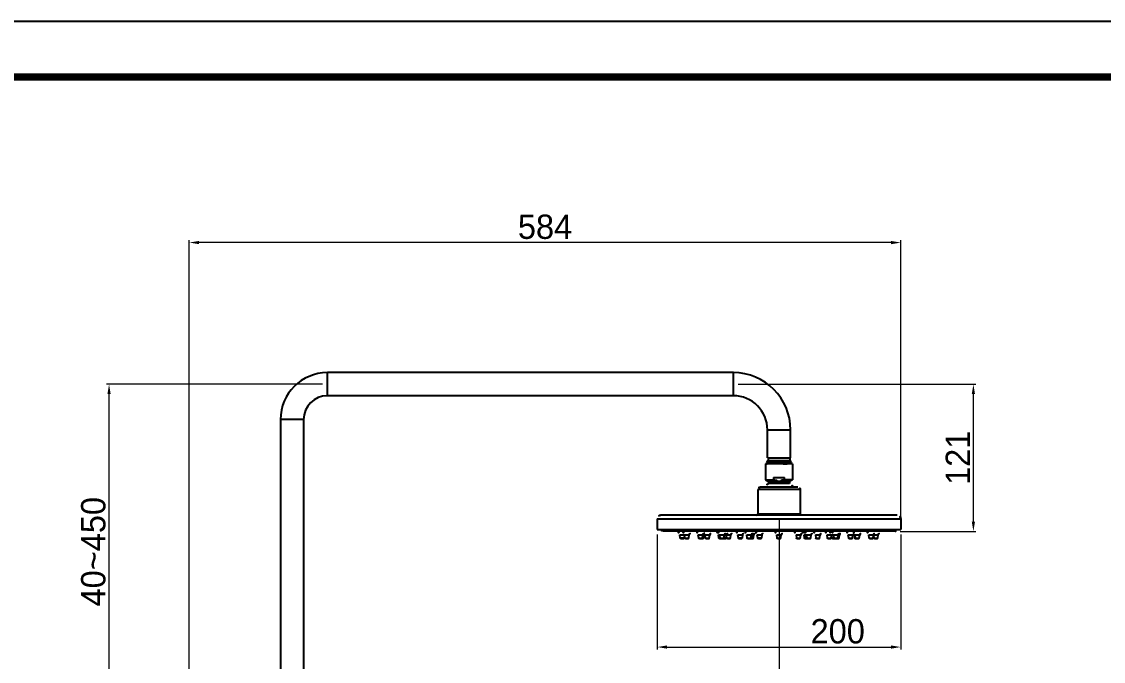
# Model space of a CAD drawing. Extents: x 16296660632 to 16296678915, y -37409619871 to -37409615350.
# Drawn here: x 16296676695 to 16296677584, y -37409617116 to -37409616590 of the extents above; entities that cross this region are included whole.
import ezdxf

# ---------------------------------------------------------------- set-up
doc = ezdxf.new("R2010")
doc.units = 0
doc.header["$LTSCALE"] = 10
doc.header["$MEASUREMENT"] = 0
doc.header["$PDMODE"] = 3
doc.header["$PDSIZE"] = -10
doc.layers.get('0').update_dxf_attribs({"linetype": 'CONTINUOUS'})
doc.layers.get('DEFPOINTS').update_dxf_attribs({"linetype": 'CONTINUOUS'})
doc.styles.add('Daelim Dimension', font='')
doc.styles.get('Daelim Dimension').set_extended_font_data('나눔고딕')
doc.dimstyles.new('DEFAULT', dxfattribs={"dimscale": 2, "dimtxt": 2, "dimasz": 2, "dimexe": 0, "dimexo": 2, "dimgap": 1, "dimtad": 1, "dimdec": 1, "dimzin": 9, "dimdsep": 46, "dimtxsty": 'Daelim Dimension', "dimcen": 0.5, "dimclrd": 252, "dimclre": 252, "dimclrt": 3, "dimadec": 1, "dimazin": 0, "dimtfac": 1, "dimtdec": 1, "dimtix": 1, "dimtmove": 0, "dimatfit": 3, "dimfxl": 1, "dimtolj": 1, "dimtzin": 1, "dimlwd": 9, "dimlwe": 9, "dimarcsym": 0})

# ---------------------------------------------------------------- blocks, each defined once
blk = doc.blocks.new('*D0')
at = {"color": 5, "lineweight": 9, "ltscale": 0.5, "transparency": 16777216}
for p, q in [((16296677283.7698, -37409616887.950821), (16296677478.952591, -37409616887.950821)), ((16296677476.952591, -37409617000.900833), (16296677476.952591, -37409616895.950821)), ((16296677416.7698, -37409617008.900833), (16296677478.952591, -37409617008.900833))]:
    blk.add_line(p, q, dxfattribs=at)
at = {"color": 5, "ltscale": 0.5, "transparency": 16777216}
for points in [[(16296677475.619261, -37409616895.950821), (16296677478.285931, -37409616895.950821), (16296677476.952591, -37409616887.950821)], [(16296677475.619261, -37409617000.900833), (16296677478.285931, -37409617000.900833), (16296677476.952591, -37409617008.900833)]]:
    blk.add_solid(points, dxfattribs=at)
at = {"layer": 'DEFPOINTS', "color": 0, "ltscale": 0.5, "transparency": 16777216}
for p in [(16296677279.7698, -37409616887.950821), (16296677476.952591, -37409616887.950821), (16296677412.7698, -37409617008.900833)]:
    blk.add_point(p, dxfattribs=at)
at = {"color": 7, "ltscale": 0.5, "transparency": 16777216, "insert": (16296677464.16576, -37409616948.425827), "char_height": 20, "attachment_point": 5, "rotation": 90, "style": 'Daelim Dimension'}
blk.add_mtext('\\A1;121', dxfattribs=at)
blk = doc.blocks.new('*D1')
at = {"color": 5, "lineweight": 9, "ltscale": 0.5, "transparency": 16777216}
for p, q in [((16296677317.2698, -37409616999.500816), (16296677317.2698, -37409617200.901451)), ((16296676917.2698, -37409617179.750816), (16296676917.2698, -37409617200.901451)), ((16296676925.2698, -37409617198.901451), (16296677309.2698, -37409617198.901451))]:
    blk.add_line(p, q, dxfattribs=at)
at = {"color": 5, "ltscale": 0.5, "transparency": 16777216}
for points in [[(16296676925.2698, -37409617197.568123), (16296676925.2698, -37409617200.234787), (16296676917.2698, -37409617198.901451)], [(16296677309.2698, -37409617197.568123), (16296677309.2698, -37409617200.234787), (16296677317.2698, -37409617198.901451)]]:
    blk.add_solid(points, dxfattribs=at)
at = {"layer": 'DEFPOINTS', "color": 0, "ltscale": 0.5, "transparency": 16777216}
for p in [(16296677317.2698, -37409616995.500816), (16296676917.2698, -37409617175.750816), (16296677317.2698, -37409617198.901451)]:
    blk.add_point(p, dxfattribs=at)
at = {"color": 7, "ltscale": 0.5, "transparency": 16777216, "insert": (16296677117.2698, -37409617186.085999), "char_height": 20, "attachment_point": 5, "style": 'Daelim Dimension'}
blk.add_mtext('\\A1;400', dxfattribs=at)
blk = doc.blocks.new('*D3')
at = {"color": 5, "lineweight": 9, "ltscale": 0.5, "transparency": 16777216}
for p, q in [((16296677217.270639, -37409617011.400833), (16296677217.270639, -37409617105.95192)), ((16296677417.268961, -37409617011.400833), (16296677417.268961, -37409617105.95192)), ((16296677225.270639, -37409617103.95192), (16296677409.268961, -37409617103.95192))]:
    blk.add_line(p, q, dxfattribs=at)
at = {"color": 5, "ltscale": 0.5, "transparency": 16777216}
for points in [[(16296677225.270639, -37409617102.618584), (16296677225.270639, -37409617105.285263), (16296677217.270639, -37409617103.95192)], [(16296677409.268961, -37409617102.618584), (16296677409.268961, -37409617105.285263), (16296677417.268961, -37409617103.95192)]]:
    blk.add_solid(points, dxfattribs=at)
at = {"layer": 'DEFPOINTS', "color": 0, "ltscale": 0.5, "transparency": 16777216}
for p in [(16296677217.270639, -37409617007.400833), (16296677417.268961, -37409617007.400833), (16296677417.268961, -37409617103.95192)]:
    blk.add_point(p, dxfattribs=at)
at = {"color": 7, "ltscale": 0.5, "transparency": 16777216, "insert": (16296677365.5063, -37409617091.107857), "char_height": 20, "attachment_point": 5, "style": 'Daelim Dimension'}
blk.add_mtext('\\A1;200', dxfattribs=at)
blk = doc.blocks.new('*D4')
at = {"color": 5, "lineweight": 9, "ltscale": 0.5, "transparency": 16777216}
for p, q in [((16296676942.2698, -37409616887.95082), (16296676764.92757, -37409616887.95082)), ((16296676766.92757, -37409617155.25082), (16296676766.92757, -37409616895.95082)), ((16296676812.38121, -37409617163.25082), (16296676764.92757, -37409617163.25082))]:
    blk.add_line(p, q, dxfattribs=at)
at = {"color": 5, "ltscale": 0.5, "transparency": 16777216}
for points in [[(16296676765.59424, -37409616895.95082), (16296676768.26091, -37409616895.95082), (16296676766.92757, -37409616887.95082)], [(16296676765.59424, -37409617155.25082), (16296676768.26091, -37409617155.25082), (16296676766.92757, -37409617163.25082)]]:
    blk.add_solid(points, dxfattribs=at)
at = {"layer": 'DEFPOINTS', "color": 0, "ltscale": 0.5, "transparency": 16777216}
for p in [(16296676766.92757, -37409616887.95082), (16296676946.2698, -37409616887.95082), (16296676816.38121, -37409617163.25082)]:
    blk.add_point(p, dxfattribs=at)
at = {"color": 7, "ltscale": 0.5, "transparency": 16777216, "insert": (16296676754.06921, -37409617025.60082), "char_height": 20, "attachment_point": 5, "rotation": 90, "style": 'Daelim Dimension'}
blk.add_mtext('\\A1;40~450', dxfattribs=at)
blk = doc.blocks.new('*D9')
at = {"color": 5, "lineweight": 9, "ltscale": 0.5, "transparency": 16777216}
for p, q in [((16296676832.869801, -37409618034.745796), (16296676832.869801, -37409616769.545937)), ((16296677409.2698, -37409616771.545937), (16296676840.869801, -37409616771.545937)), ((16296677417.2698, -37409616998.900833), (16296677417.2698, -37409616769.545937))]:
    blk.add_line(p, q, dxfattribs=at)
at = {"color": 5, "ltscale": 0.5, "transparency": 16777216}
for points in [[(16296676840.869801, -37409616770.212608), (16296676840.869801, -37409616772.87928), (16296676832.869801, -37409616771.545937)], [(16296677409.2698, -37409616770.212608), (16296677409.2698, -37409616772.87928), (16296677417.2698, -37409616771.545937)]]:
    blk.add_solid(points, dxfattribs=at)
at = {"layer": 'DEFPOINTS', "color": 0, "ltscale": 0.5, "transparency": 16777216}
for p in [(16296676832.869801, -37409616771.545937), (16296677417.2698, -37409617002.900833), (16296676832.869801, -37409618038.745796)]:
    blk.add_point(p, dxfattribs=at)
at = {"color": 7, "ltscale": 0.5, "transparency": 16777216, "insert": (16296677125.069799, -37409616758.658974), "char_height": 20, "attachment_point": 5, "style": 'Daelim Dimension'}
blk.add_mtext('\\A1;584', dxfattribs=at)

msp = doc.modelspace()

# ---------------------------------------------------------------- linework, layer by layer
at = {"ltscale": 0.5}
for p, q in [((16296676946.2698, -37409616897.450821), (16296676946.2698, -37409616878.450821)), ((16296677279.7698, -37409616878.450821), (16296676946.2698, -37409616878.450821)), ((16296677279.7698, -37409616897.450821), (16296677279.7698, -37409616878.450821)), ((16296677279.7698, -37409616897.450821), (16296676946.2698, -37409616897.450821)), ((16296676907.7698, -37409616916.950821), (16296676907.7698, -37409617135.650833)), ((16296676926.7698, -37409616916.950821), (16296676907.7698, -37409616916.950821)), ((16296676926.7698, -37409616916.950821), (16296676926.7698, -37409617135.650833)), ((16296677307.7698, -37409616948.500816), (16296677307.7698, -37409616925.450821)), ((16296677307.7698, -37409616925.450821), (16296677326.7698, -37409616925.450821)), ((16296677326.7698, -37409616948.500816), (16296677326.7698, -37409616925.450821)), ((16296677307.0198, -37409616953.181992), (16296677307.03179, -37409616953.168137)), ((16296677307.0198, -37409616953.181992), (16296677307.0198, -37409616953.481987)), ((16296677307.0198, -37409616953.181992), (16296677307.0198, -37409616953.481987)), ((16296677308.03212, -37409616952.589844), (16296677307.03179, -37409616953.168137)), ((16296677307.063431, -37409616951.707191), (16296677307.06665, -37409616951.716003)), ((16296677307.89246, -37409616950.878159), (16296677307.06344, -37409616951.707176)), ((16296677307.06665, -37409616951.716003), (16296677308.03212, -37409616952.274139)), ((16296677307.7698, -37409616948.500816), (16296677326.7698, -37409616948.500816)), ((16296677307.892441, -37409616950.878181), (16296677307.941589, -37409616950.842194)), ((16296677308.03212, -37409616950.789848), (16296677307.941589, -37409616950.842194)), ((16296677308.032169, -37409616950.789818), (16296677308.17915, -37409616950.751793)), ((16296677308.11764, -37409616950.652977), (16296677308.117559, -37409616950.653122)), ((16296677308.2698, -37409616950.500816), (16296677308.11764, -37409616950.652977)), ((16296677308.2698, -37409616950.500816), (16296677308.11764, -37409616950.652977)), ((16296677308.2698, -37409616948.500816), (16296677308.2698, -37409616950.500816)), ((16296677308.2698, -37409616950.500816), (16296677326.2698, -37409616950.500816)), ((16296677326.2698, -37409616948.500816), (16296677326.2698, -37409616950.500816)), ((16296677326.2698, -37409616950.500816), (16296677326.905581, -37409616951.136612)), ((16296677326.2698, -37409616950.500816), (16296677326.905581, -37409616951.136612)), ((16296677326.507481, -37409616951.374138), (16296677326.90218, -37409616951.145943)), ((16296677327.507811, -37409616952.268143), (16296677326.507481, -37409616951.689842)), ((16296677326.507481, -37409616953.174141), (16296677327.507811, -37409616952.595848)), ((16296677326.905581, -37409616951.136612), (16296677326.90218, -37409616951.145943)), ((16296677327.5198, -37409616952.28199), (16296677327.507811, -37409616952.268143)), ((16296677327.5198, -37409616952.581993), (16296677327.507811, -37409616952.595848)), ((16296677327.5198, -37409616952.28199), (16296677327.5198, -37409616952.581993)), ((16296677306.2698, -37409616953.500816), (16296677306.2698, -37409616966.500816)), ((16296677328.26977, -37409616953.500816), (16296677306.269831, -37409616953.500816)), ((16296677307.020109, -37409616953.479767), (16296677307.0198, -37409616953.481987)), ((16296677328.2698, -37409616953.500816), (16296677328.2698, -37409616966.500816)), ((16296677306.2698, -37409616966.500816), (16296677312.68722, -37409616966.500816)), ((16296677306.2698, -37409616966.500816), (16296677308.5198, -37409616968.000816)), ((16296677308.5198, -37409616968.000816), (16296677308.5198, -37409616969.500816)), ((16296677326.0198, -37409616968.000816), (16296677308.5198, -37409616968.000816)), ((16296677326.0198, -37409616969.500816), (16296677308.5198, -37409616969.500816)), ((16296677312.68722, -37409616964.700821), (16296677312.68722, -37409616966.500816)), ((16296677312.68722, -37409616964.700821), (16296677321.852381, -37409616964.700821)), ((16296677321.852381, -37409616966.500816), (16296677321.852381, -37409616964.700821)), ((16296677328.2698, -37409616966.500816), (16296677321.852381, -37409616966.500816)), ((16296677328.2698, -37409616966.500816), (16296677326.0198, -37409616968.000816)), ((16296677326.0198, -37409616968.000816), (16296677326.0198, -37409616969.500816)), ((16296677299.7698, -37409616974.500816), (16296677299.7698, -37409616994.500816)), ((16296677334.7698, -37409616974.500816), (16296677299.7698, -37409616974.500816)), ((16296677332.7698, -37409616972.500816), (16296677301.7698, -37409616972.500816)), ((16296677334.7698, -37409616974.500816), (16296677334.7698, -37409616994.500816)), ((16296677414.2698, -37409616995.500816), (16296677220.2698, -37409616995.500816)), ((16296677299.7698, -37409616994.500816), (16296677334.7698, -37409616994.500816)), ((16296677217.2698, -37409616998.500816), (16296677217.2698, -37409617007.300827)), ((16296677217.2698, -37409616998.500816), (16296677417.2698, -37409616998.500816)), ((16296677417.2698, -37409616998.500816), (16296677417.2698, -37409617007.300827)), ((16296677217.270639, -37409617007.300827), (16296677417.268961, -37409617007.300827)), ((16296677220.7698, -37409617007.300827), (16296677220.7698, -37409617007.800827)), ((16296677220.7698, -37409617007.800827), (16296677413.7698, -37409617007.800827)), ((16296677412.7698, -37409617008.800827), (16296677221.7698, -37409617008.800827)), ((16296677236.137581, -37409617014.362839), (16296677235.79233, -37409617011.600822)), ((16296677235.79233, -37409617011.600822), (16296677239.592331, -37409617011.600822)), ((16296677239.24707, -37409617014.362839), (16296677236.137581, -37409617014.362839)), ((16296677236.63372, -37409617014.800827), (16296677238.75094, -37409617014.800827)), ((16296677239.592331, -37409617011.600822), (16296677239.24707, -37409617014.362839)), ((16296677240.032379, -37409617014.362839), (16296677239.68713, -37409617011.600822)), ((16296677239.68713, -37409617011.600822), (16296677243.487129, -37409617011.600822)), ((16296677240.032379, -37409617014.362839), (16296677243.14187, -37409617014.362839)), ((16296677240.528749, -37409617014.800827), (16296677242.6455, -37409617014.800827)), ((16296677243.14187, -37409617014.362839), (16296677243.487129, -37409617011.600822)), ((16296677251.33552, -37409617014.362839), (16296677250.990271, -37409617011.600822)), ((16296677250.990271, -37409617011.600822), (16296677255.50782, -37409617011.600822)), ((16296677251.33552, -37409617014.362839), (16296677255.162571, -37409617014.362839)), ((16296677251.83231, -37409617014.800827), (16296677253.948231, -37409617014.800827)), ((16296677254.00843, -37409617014.800827), (16296677254.66643, -37409617014.800827)), ((16296677254.445021, -37409617014.362839), (16296677254.79027, -37409617011.600822)), ((16296677255.50782, -37409617011.600822), (16296677255.162571, -37409617014.362839)), ((16296677256.89905, -37409617014.362839), (16296677256.553801, -37409617011.600822)), ((16296677256.553801, -37409617011.600822), (16296677260.3538, -37409617011.600822)), ((16296677256.89905, -37409617014.362839), (16296677260.008551, -37409617014.362839)), ((16296677257.395189, -37409617014.800827), (16296677259.512409, -37409617014.800827)), ((16296677260.008551, -37409617014.362839), (16296677260.3538, -37409617011.600822)), ((16296677267.968571, -37409617014.362839), (16296677267.62332, -37409617011.600822)), ((16296677267.62332, -37409617011.600822), (16296677277.820129, -37409617011.600822)), ((16296677267.968571, -37409617014.362839), (16296677273.808729, -37409617014.362839)), ((16296677268.46471, -37409617014.800827), (16296677273.31259, -37409617014.800827)), ((16296677268.94059, -37409617014.362839), (16296677268.595341, -37409617011.600822)), ((16296677272.050079, -37409617014.362839), (16296677272.39533, -37409617011.600822)), ((16296677273.808729, -37409617014.362839), (16296677274.15398, -37409617011.600822)), ((16296677274.365379, -37409617014.362839), (16296677274.087061, -37409617012.13623)), ((16296677274.365379, -37409617014.362839), (16296677277.47488, -37409617014.362839)), ((16296677274.86198, -37409617014.800827), (16296677276.978279, -37409617014.800827)), ((16296677277.47488, -37409617014.362839), (16296677277.820129, -37409617011.600822)), ((16296677283.88406, -37409617014.362839), (16296677283.538811, -37409617011.600822)), ((16296677283.538811, -37409617011.600822), (16296677287.33881, -37409617011.600822)), ((16296677286.993561, -37409617014.362839), (16296677283.88406, -37409617014.362839)), ((16296677284.380199, -37409617014.800827), (16296677286.497419, -37409617014.800827)), ((16296677287.33881, -37409617011.600822), (16296677286.993561, -37409617014.362839)), ((16296677291.12426, -37409617014.362839), (16296677290.779011, -37409617011.600822)), ((16296677290.779011, -37409617011.600822), (16296677296.66189, -37409617011.600822)), ((16296677291.12426, -37409617014.362839), (16296677296.316641, -37409617014.362839)), ((16296677291.62067, -37409617014.800827), (16296677295.820499, -37409617014.800827)), ((16296677294.233761, -37409617014.362839), (16296677294.57901, -37409617011.600822)), ((16296677294.46216, -37409617014.362839), (16296677294.807421, -37409617011.600822)), ((16296677294.951309, -37409617014.362839), (16296677295.29656, -37409617011.600822)), ((16296677296.316641, -37409617014.362839), (16296677296.66189, -37409617011.600822)), ((16296677299.799561, -37409617014.362839), (16296677299.4543, -37409617011.600822)), ((16296677299.4543, -37409617011.600822), (16296677303.254299, -37409617011.600822)), ((16296677302.90905, -37409617014.362839), (16296677299.799561, -37409617014.362839)), ((16296677300.2957, -37409617014.800827), (16296677302.41291, -37409617014.800827)), ((16296677303.254299, -37409617011.600822), (16296677302.90905, -37409617014.362839)), ((16296677315.71505, -37409617014.362839), (16296677315.369801, -37409617011.600822)), ((16296677315.369801, -37409617011.600822), (16296677319.1698, -37409617011.600822)), ((16296677315.71505, -37409617014.362839), (16296677318.824551, -37409617014.362839)), ((16296677316.21122, -37409617014.800827), (16296677318.328409, -37409617014.800827)), ((16296677318.824551, -37409617014.362839), (16296677319.1698, -37409617011.600822)), ((16296677331.28529, -37409617011.600822), (16296677331.630541, -37409617014.362839)), ((16296677331.28529, -37409617011.600822), (16296677335.085291, -37409617011.600822)), ((16296677331.630541, -37409617014.362839), (16296677334.74004, -37409617014.362839)), ((16296677332.12668, -37409617014.800827), (16296677334.2439, -37409617014.800827)), ((16296677334.74004, -37409617014.362839), (16296677335.085291, -37409617011.600822)), ((16296677338.22296, -37409617014.362839), (16296677337.87771, -37409617011.600822)), ((16296677337.87771, -37409617011.600822), (16296677343.76059, -37409617011.600822)), ((16296677338.22296, -37409617014.362839), (16296677343.41534, -37409617014.362839)), ((16296677338.719101, -37409617014.800827), (16296677342.91881, -37409617014.800827)), ((16296677339.588289, -37409617014.362839), (16296677339.24304, -37409617011.600822)), ((16296677340.077431, -37409617014.362839), (16296677339.73218, -37409617011.600822)), ((16296677340.30584, -37409617014.362839), (16296677339.96059, -37409617011.600822)), ((16296677343.41534, -37409617014.362839), (16296677343.76059, -37409617011.600822)), ((16296677347.20079, -37409617011.600822), (16296677347.54604, -37409617014.362839)), ((16296677347.20079, -37409617011.600822), (16296677351.00079, -37409617011.600822)), ((16296677347.54604, -37409617014.362839), (16296677350.655531, -37409617014.362839)), ((16296677348.042179, -37409617014.800827), (16296677350.159401, -37409617014.800827)), ((16296677350.655531, -37409617014.362839), (16296677351.00079, -37409617011.600822)), ((16296677357.06472, -37409617014.362839), (16296677356.719469, -37409617011.600822)), ((16296677356.719469, -37409617011.600822), (16296677366.916281, -37409617011.600822)), ((16296677357.06472, -37409617014.362839), (16296677360.17421, -37409617014.362839)), ((16296677357.56119, -37409617014.800827), (16296677359.67774, -37409617014.800827)), ((16296677360.17421, -37409617014.362839), (16296677360.452539, -37409617012.13623)), ((16296677360.730869, -37409617014.362839), (16296677360.385611, -37409617011.600822)), ((16296677360.730869, -37409617014.362839), (16296677366.57103, -37409617014.362839)), ((16296677361.22702, -37409617014.800827), (16296677366.07489, -37409617014.800827)), ((16296677362.489519, -37409617014.362839), (16296677362.14426, -37409617011.600822)), ((16296677365.59901, -37409617014.362839), (16296677365.94426, -37409617011.600822)), ((16296677366.57103, -37409617014.362839), (16296677366.916281, -37409617011.600822)), ((16296677374.53105, -37409617014.362839), (16296677374.185801, -37409617011.600822)), ((16296677374.185801, -37409617011.600822), (16296677377.9858, -37409617011.600822)), ((16296677374.53105, -37409617014.362839), (16296677377.640539, -37409617014.362839)), ((16296677375.027201, -37409617014.800827), (16296677377.14439, -37409617014.800827)), ((16296677377.640539, -37409617014.362839), (16296677377.9858, -37409617011.600822)), ((16296677379.03178, -37409617011.600822), (16296677379.377029, -37409617014.362839)), ((16296677379.03178, -37409617011.600822), (16296677383.54933, -37409617011.600822)), ((16296677379.377029, -37409617014.362839), (16296677383.204069, -37409617014.362839)), ((16296677380.09458, -37409617014.362839), (16296677379.749319, -37409617011.600822)), ((16296677379.873171, -37409617014.800827), (16296677382.707451, -37409617014.800827)), ((16296677383.204069, -37409617014.362839), (16296677383.54933, -37409617011.600822)), ((16296677391.39772, -37409617014.362839), (16296677391.052469, -37409617011.600822)), ((16296677391.052469, -37409617011.600822), (16296677394.85247, -37409617011.600822)), ((16296677391.39772, -37409617014.362839), (16296677394.507219, -37409617014.362839)), ((16296677391.89451, -37409617014.800827), (16296677394.010441, -37409617014.800827)), ((16296677394.507219, -37409617014.362839), (16296677394.85247, -37409617011.600822)), ((16296677394.947269, -37409617011.600822), (16296677395.292521, -37409617014.362839)), ((16296677394.947269, -37409617011.600822), (16296677398.747271, -37409617011.600822)), ((16296677395.292521, -37409617014.362839), (16296677398.40202, -37409617014.362839)), ((16296677395.78866, -37409617014.800827), (16296677397.90588, -37409617014.800827)), ((16296677398.40202, -37409617014.362839), (16296677398.747271, -37409617011.600822)), ((16296677413.7698, -37409617007.300827), (16296677413.7698, -37409617007.800827))]:
    msp.add_line(p, q, dxfattribs=at)
msp.add_lwpolyline([(16296675383.89217, -37409618552.346237), (16296678062.106159, -37409618552.346237), (16296678062.106159, -37409616589.968231), (16296675383.89217, -37409616589.968231)], close=True, dxfattribs=at)
at = {"color": 5, "linetype": 'ByBlock', "lineweight": 200, "const_width": 6.171}
msp.add_lwpolyline([(16296675426.9583, -37409618468.318962), (16296678018.778299, -37409618468.318962), (16296678018.778299, -37409616635.531967), (16296675426.9583, -37409616635.531967)], close=True, dxfattribs=at)
at = {"ltscale": 0.5}
for points in [[(16296677308.03211, -37409616952.274132), (16296677308.04707, -37409616952.284248), (16296677308.08639, -37409616952.327026), (16296677308.11833, -37409616952.418747), (16296677308.09754, -37409616952.517929), (16296677308.054899, -37409616952.573273), (16296677308.032169, -37409616952.589813)], [(16296677308.117559, -37409616950.653122), (16296677308.09754, -37409616950.717934), (16296677308.054899, -37409616950.77327), (16296677308.032169, -37409616950.789818)], [(16296677326.507429, -37409616951.689812), (16296677326.484699, -37409616951.673271), (16296677326.44206, -37409616951.617928), (16296677326.421261, -37409616951.518753), (16296677326.453211, -37409616951.427032), (16296677326.492531, -37409616951.384247), (16296677326.50749, -37409616951.37413)], [(16296677326.507429, -37409616953.489807), (16296677326.484699, -37409616953.473267), (16296677326.44206, -37409616953.417931), (16296677326.421261, -37409616953.318748), (16296677326.453211, -37409616953.227043), (16296677326.492531, -37409616953.18425), (16296677326.50749, -37409616953.174133)]]:
    msp.add_lwpolyline(points, dxfattribs=at)
for centre, radius, start, end in [((16296676946.2698, -37409616916.950821), 38.5, 90, 180), ((16296677279.7698, -37409616925.450821), 47, 0, 90), ((16296676946.2698, -37409616916.950821), 19.5, 90, 180), ((16296677279.7698, -37409616925.450821), 28, 0, 90), ((16296677308.384871, -37409616962.98336), 9.630148, 95.287304336, 95.738430786), ((16296677311.852249, -37409616975.315987), 6.702337, 119.815475285, 155.163599705), ((16296677322.687349, -37409616975.315987), 6.702337, 24.836400295, 60.184524715), ((16296677301.7698, -37409616974.500816), 2, 90, 180), ((16296677332.7698, -37409616974.500816), 2, 0, 90), ((16296677220.2698, -37409616998.500816), 3, 90, 180), ((16296677298.7698, -37409616994.500816), 1, 270, 0), ((16296677335.7698, -37409616994.500816), 1, 180, 270), ((16296677414.2698, -37409616998.500816), 3, 0, 90), ((16296677221.7698, -37409617007.800827), 1, 180, 270), ((16296677238.80596, -37409617008.800827), 4.113636, 180, 222.895491975), ((16296677236.63372, -37409617014.300827), 0.5, 187.124813025, 270), ((16296677242.70076, -37409617008.800827), 4.113636, 180, 222.895491975), ((16296677238.75094, -37409617014.300827), 0.5, 270, 352.875186975), ((16296677236.57869, -37409617008.800827), 4.113636, 317.104508025, 317.877759843), ((16296677240.528521, -37409617014.300827), 0.5, 187.124813025, 270), ((16296677242.645729, -37409617014.300827), 0.5, 270, 352.875186975), ((16296677240.47349, -37409617008.800827), 4.113636, 317.104508025, 0), ((16296677254.00391, -37409617008.800827), 4.113636, 180, 222.895491975), ((16296677251.831659, -37409617014.300827), 0.5, 187.124813025, 270), ((16296677253.948879, -37409617014.300827), 0.5, 270, 352.875186975), ((16296677254.66643, -37409617014.300827), 0.5, 270, 352.875186975), ((16296677251.77664, -37409617008.800827), 4.113636, 317.104508025, 0), ((16296677252.494181, -37409617008.800827), 4.113636, 317.104508025, 329.605987769), ((16296677259.56744, -37409617008.800827), 4.113636, 197.76643762, 222.895491975), ((16296677257.395189, -37409617014.300827), 0.5, 187.124813025, 270), ((16296677259.512409, -37409617014.300827), 0.5, 270, 352.875186975), ((16296677257.34016, -37409617008.800827), 4.113636, 317.104508025, 0), ((16296677270.63695, -37409617008.800827), 4.113636, 180, 222.895491975), ((16296677271.608971, -37409617008.800827), 4.113636, 180, 222.895491975), ((16296677268.46471, -37409617014.300827), 0.5, 187.124813025, 270), ((16296677269.436729, -37409617014.300827), 0.5, 187.124813025, 270), ((16296677271.55394, -37409617014.300827), 0.5, 270, 352.875186975), ((16296677269.381701, -37409617008.800827), 4.113636, 317.104508025, 0), ((16296677273.31259, -37409617014.300827), 0.5, 270, 352.875186975), ((16296677271.14035, -37409617008.800827), 4.113636, 317.104508025, 0), ((16296677274.861521, -37409617014.300827), 0.5, 187.124813025, 270), ((16296677276.978741, -37409617014.300827), 0.5, 270, 352.875186975), ((16296677274.806499, -37409617008.800827), 4.113636, 317.104508025, 0), ((16296677286.55245, -37409617008.800827), 4.113636, 180, 222.895491975), ((16296677284.380199, -37409617014.300827), 0.5, 187.124813025, 270), ((16296677286.497419, -37409617014.300827), 0.5, 270, 352.875186975), ((16296677284.325171, -37409617008.800827), 4.113636, 317.104508025, 0), ((16296677293.792641, -37409617008.800827), 4.113636, 180, 222.895491975), ((16296677291.620399, -37409617014.300827), 0.5, 187.124813025, 270), ((16296677293.737619, -37409617014.300827), 0.5, 270, 352.875186975), ((16296677293.966021, -37409617014.300827), 0.5, 270, 352.875186975), ((16296677294.45517, -37409617014.300827), 0.5, 270, 352.875186975), ((16296677291.565371, -37409617008.800827), 4.113636, 317.104508025, 0), ((16296677291.793779, -37409617008.800827), 4.113636, 317.104508025, 0), ((16296677292.282921, -37409617008.800827), 4.113636, 317.104508025, 0), ((16296677295.820499, -37409617014.300827), 0.5, 270, 352.875186975), ((16296677293.648251, -37409617008.800827), 4.113636, 317.104508025, 0), ((16296677302.467939, -37409617008.800827), 4.113636, 180, 222.895491975), ((16296677300.2957, -37409617014.300827), 0.5, 187.124813025, 270), ((16296677302.41291, -37409617014.300827), 0.5, 270, 352.875186975), ((16296677300.240669, -37409617008.800827), 4.113636, 317.104508025, 0), ((16296677318.38343, -37409617008.800827), 4.113636, 180, 222.895491975), ((16296677316.211189, -37409617014.300827), 0.5, 187.124813025, 270), ((16296677318.328409, -37409617014.300827), 0.5, 270, 352.875186975), ((16296677316.15616, -37409617008.800827), 4.113636, 317.104508025, 0), ((16296677334.298929, -37409617008.800827), 4.113636, 180, 222.895491975), ((16296677332.12668, -37409617014.300827), 0.5, 187.124813025, 270), ((16296677334.2439, -37409617014.300827), 0.5, 270, 352.875186975), ((16296677332.071659, -37409617008.800827), 4.113636, 317.104508025, 0), ((16296677340.89134, -37409617008.800827), 4.113636, 180, 222.895491975), ((16296677342.25668, -37409617008.800827), 4.113636, 180, 222.895491975), ((16296677338.719101, -37409617014.300827), 0.5, 187.124813025, 270), ((16296677342.745819, -37409617008.800827), 4.113636, 180, 222.895491975), ((16296677342.97423, -37409617008.800827), 4.113636, 180, 222.895491975), ((16296677340.084431, -37409617014.300827), 0.5, 187.124813025, 270), ((16296677340.57357, -37409617014.300827), 0.5, 187.124813025, 270), ((16296677340.801979, -37409617014.300827), 0.5, 187.124813025, 270), ((16296677342.919201, -37409617014.300827), 0.5, 270, 352.875186975), ((16296677340.74695, -37409617008.800827), 4.113636, 317.104508025, 0), ((16296677350.21442, -37409617008.800827), 4.113636, 180, 222.895491975), ((16296677348.042179, -37409617014.300827), 0.5, 187.124813025, 270), ((16296677350.159401, -37409617014.300827), 0.5, 270, 352.875186975), ((16296677347.98715, -37409617008.800827), 4.113636, 317.104508025, 0), ((16296677359.733101, -37409617008.800827), 4.113636, 180, 222.895491975), ((16296677357.56086, -37409617014.300827), 0.5, 187.124813025, 270), ((16296677363.39925, -37409617008.800827), 4.113636, 180, 222.895491975), ((16296677359.67807, -37409617014.300827), 0.5, 270, 352.875186975), ((16296677361.227011, -37409617014.300827), 0.5, 187.124813025, 270), ((16296677365.1579, -37409617008.800827), 4.113636, 180, 222.895491975), ((16296677362.985649, -37409617014.300827), 0.5, 187.124813025, 270), ((16296677365.102871, -37409617014.300827), 0.5, 270, 352.875186975), ((16296677362.93063, -37409617008.800827), 4.113636, 317.104508025, 0), ((16296677366.07489, -37409617014.300827), 0.5, 270, 352.875186975), ((16296677363.902651, -37409617008.800827), 4.113636, 317.104508025, 0), ((16296677377.19943, -37409617008.800827), 4.113636, 180, 222.895491975), ((16296677375.027189, -37409617014.300827), 0.5, 187.124813025, 270), ((16296677377.144409, -37409617014.300827), 0.5, 270, 352.875186975), ((16296677374.97216, -37409617008.800827), 4.113636, 317.104508025, 342.23356238), ((16296677382.04541, -37409617008.800827), 4.113636, 210.394012231, 222.895491975), ((16296677382.76296, -37409617008.800827), 4.113636, 180, 222.895491975), ((16296677379.873171, -37409617014.300827), 0.5, 187.124813025, 270), ((16296677380.590719, -37409617014.300827), 0.5, 187.124813025, 270), ((16296677382.70793, -37409617014.300827), 0.5, 270, 352.875186975), ((16296677380.53569, -37409617008.800827), 4.113636, 317.104508025, 0), ((16296677394.066111, -37409617008.800827), 4.113636, 180, 222.895491975), ((16296677391.89386, -37409617014.300827), 0.5, 187.124813025, 270), ((16296677394.01108, -37409617014.300827), 0.5, 270, 352.875186975), ((16296677391.838831, -37409617008.800827), 4.113636, 317.104508025, 0), ((16296677397.960911, -37409617008.800827), 4.113636, 222.122240157, 222.895491975), ((16296677395.78866, -37409617014.300827), 0.5, 187.124813025, 270), ((16296677397.90588, -37409617014.300827), 0.5, 270, 352.875186975), ((16296677395.733629, -37409617008.800827), 4.113636, 317.104508025, 0), ((16296677412.7698, -37409617007.800827), 1, 270, 0)]:
    msp.add_arc(centre, radius, start, end, dxfattribs=at)
for points, knots in [([(16296677307.031811, -37409616953.168137), (16296677307.03657, -37409616953.165382), (16296677307.04841, -37409616953.16024), (16296677307.08013, -37409616953.150124), (16296677307.13497, -37409616953.138367), (16296677307.218451, -37409616953.124947), (16296677307.32538, -37409616953.111427), (16296677307.455481, -37409616953.097801), (16296677307.674339, -37409616953.078247), (16296677308.003309, -37409616953.054581), (16296677308.46224, -37409616953.027443), (16296677309.003389, -37409616953.000168), (16296677309.621691, -37409616952.972794), (16296677310.31139, -37409616952.945358), (16296677311.066059, -37409616952.917877), (16296677312.18128, -37409616952.88015), (16296677313.680531, -37409616952.833839), (16296677315.56587, -37409616952.779541), (16296677317.5147, -37409616952.725189), (16296677319.454399, -37409616952.670837), (16296677321.032249, -37409616952.624779), (16296677322.23583, -37409616952.587341), (16296677323.07452, -37409616952.55983), (16296677323.85903, -37409616952.532341), (16296677324.58202, -37409616952.504883), (16296677325.23674, -37409616952.477478), (16296677325.817089, -37409616952.450157), (16296677326.317671, -37409616952.422928), (16296677326.68268, -37409616952.399277), (16296677326.931311, -37409616952.379852), (16296677327.08429, -37409616952.366158), (16296677327.214359, -37409616952.352547), (16296677327.321251, -37409616952.338982), (16296677327.39559, -37409616952.327141), (16296677327.44326, -37409616952.31723), (16296677327.470091, -37409616952.310516), (16296677327.491489, -37409616952.303589), (16296677327.507959, -37409616952.296539), (16296677327.519791, -37409616952.288094), (16296677327.519791, -37409616952.28199)], [0, 0, 0, 0, 0.0008036881, 0.0018781511, 0.0048655917, 0.008986312, 0.014238995, 0.0206163466, 0.0281066529, 0.0463559217, 0.0688246693, 0.0953065402, 0.1255557987, 0.1592920623, 0.196201661, 0.2359400888, 0.3224000039, 0.4154545706, 0.5116401205, 0.6073756957, 0.6990970786, 0.7423764229, 0.7833904575, 0.8217572961, 0.8571196619, 0.8891475535, 0.9175435198, 0.9420447617, 0.9624245551, 0.971009387, 0.9784976858, 0.9848742911, 0.9901255371, 0.9942442654, 0.9958789741, 0.9972317377, 0.9983055696, 0.9991082991, 1, 1, 1, 1]), ([(16296677326.83416, -37409616951.162392), (16296677326.81146, -37409616951.165871), (16296677326.758579, -37409616951.172287), (16296677326.623659, -37409616951.184967), (16296677326.401039, -37409616951.199753), (16296677326.0709, -37409616951.216637), (16296677325.659229, -37409616951.233627), (16296677325.169941, -37409616951.250717), (16296677324.376289, -37409616951.274857), (16296677323.22998, -37409616951.304031), (16296677321.70001, -37409616951.337624), (16296677320.005581, -37409616951.371231), (16296677318.207529, -37409616951.404823), (16296677316.369749, -37409616951.438316), (16296677314.556881, -37409616951.471687), (16296677313.09057, -37409616951.499924), (16296677311.97716, -37409616951.522789), (16296677311.20388, -37409616951.539551), (16296677310.48152, -37409616951.556267), (16296677309.81617, -37409616951.572937), (16296677309.213461, -37409616951.589546), (16296677308.678391, -37409616951.606087), (16296677308.27688, -37409616951.620354), (16296677307.99279, -37409616951.631943), (16296677307.80858, -37409616951.640221), (16296677307.64418, -37409616951.648491), (16296677307.499929, -37409616951.656731), (16296677307.376101, -37409616951.66494), (16296677307.27293, -37409616951.67308), (16296677307.19063, -37409616951.681168), (16296677307.135151, -37409616951.68824), (16296677307.101431, -37409616951.694237), (16296677307.083891, -37409616951.698242), (16296677307.0742, -37409616951.701347), (16296677307.063431, -37409616951.707191)], [0, 0, 0, 0, 0.0034838843, 0.0080778948, 0.0205578166, 0.0373269303, 0.0582281616, 0.08306347, 0.1116000124, 0.1786868894, 0.2570226563, 0.3437635528, 0.4357953712, 0.5298482657, 0.622615054, 0.7108666762, 0.7523395444, 0.791563861, 0.8282062921, 0.8619574138, 0.8925326571, 0.9196778931, 0.9431691351, 0.9534824815, 0.9628133117, 0.9711429612, 0.9784539344, 0.9847333238, 0.9899696798, 0.9941531235, 0.9972798964, 0.9984475523, 0.9993529053, 1, 1, 1, 1]), ([(16296677327.507811, -37409616952.595848), (16296677327.498091, -37409616952.601471), (16296677327.47069, -37409616952.610741), (16296677327.41991, -37409616952.622658), (16296677327.34985, -37409616952.634689), (16296677327.26086, -37409616952.646912), (16296677327.15292, -37409616952.659187), (16296677326.971901, -37409616952.676811), (16296677326.700029, -37409616952.698143), (16296677326.320641, -37409616952.722633), (16296677325.872681, -37409616952.7472), (16296677325.359529, -37409616952.771873), (16296677324.78507, -37409616952.7966), (16296677324.153669, -37409616952.821373), (16296677323.21213, -37409616952.855499), (16296677321.93194, -37409616952.89743), (16296677320.299641, -37409616952.946457), (16296677318.57567, -37409616952.995567), (16296677316.812201, -37409616953.044724), (16296677315.062559, -37409616953.093857), (16296677313.379709, -37409616953.142929), (16296677311.81456, -37409616953.191887), (16296677310.41445, -37409616953.240601), (16296677309.22175, -37409616953.289017), (16296677308.374611, -37409616953.33123), (16296677307.8272, -37409616953.366699), (16296677307.59936, -37409616953.38475), (16296677307.497459, -37409616953.394188)], [0, 0, 0, 0, 0.001681274, 0.0042841727, 0.0078271809, 0.0123135478, 0.0177384357, 0.024093259, 0.0395508141, 0.0585749637, 0.0810265112, 0.1067364287, 0.1355112507, 0.1671347731, 0.2013668834, 0.2766057904, 0.3589547244, 0.4459247504, 0.534886646, 0.6231505331, 0.7080479103, 0.787012447, 0.8576575565, 0.9178497702, 0.9657753432, 0.9846737176, 1, 1, 1, 1]), ([(16296677307.941589, -37409616950.842194), (16296677307.947069, -37409616950.83902), (16296677307.971979, -37409616950.825417), (16296677307.997959, -37409616950.813873), (16296677308.018379, -37409616950.805573)], [0, 0, 0, 0, 0.2232252025, 1, 1, 1, 1]), ([(16296677308.018379, -37409616950.805573), (16296677308.0299, -37409616950.800888), (16296677308.082689, -37409616950.780647), (16296677308.136749, -37409616950.763847), (16296677308.17915, -37409616950.751793)], [0, 0, 0, 0, 0.2200439825, 1, 1, 1, 1]), ([(16296677308.03211, -37409616952.274132), (16296677308.02873, -37409616952.272179), (16296677308.023251, -37409616952.268608), (16296677308.01779, -37409616952.260498), (16296677308.02054, -37409616952.251602), (16296677308.02914, -37409616952.244812), (16296677308.04233, -37409616952.237953), (16296677308.06101, -37409616952.231148), (16296677308.0851, -37409616952.224243), (16296677308.1147, -37409616952.217323), (16296677308.14979, -37409616952.210373), (16296677308.20742, -37409616952.200462), (16296677308.29314, -37409616952.188408), (16296677308.412239, -37409616952.174568), (16296677308.55265, -37409616952.160683), (16296677308.71406, -37409616952.146744), (16296677308.89607, -37409616952.132782), (16296677309.09824, -37409616952.118797), (16296677309.406651, -37409616952.09935), (16296677309.83857, -37409616952.075409), (16296677310.409531, -37409616952.047623), (16296677311.046551, -37409616952.01976), (16296677311.7435, -37409616951.991859), (16296677312.49366, -37409616951.963928), (16296677313.28982, -37409616951.935982), (16296677314.12431, -37409616951.908012), (16296677315.2901, -37409616951.8703), (16296677316.780741, -37409616951.823837), (16296677318.56926, -37409616951.768669), (16296677320.30784, -37409616951.713539), (16296677321.69486, -37409616951.666557), (16296677322.729601, -37409616951.628273), (16296677323.4317, -37409616951.600357), (16296677324.074471, -37409616951.572502), (16296677324.651711, -37409616951.544701), (16296677325.157881, -37409616951.516998), (16296677325.5881, -37409616951.489433), (16296677325.897141, -37409616951.465393), (16296677326.10326, -37409616951.445541), (16296677326.22629, -37409616951.431702), (16296677326.32773, -37409616951.417923), (16296677326.40757, -37409616951.404381), (16296677326.46534, -37409616951.390953), (16296677326.496481, -37409616951.380501), (16296677326.507481, -37409616951.374138)], [0, 0, 0, 0, 0.0006314722, 0.0010623332, 0.0014532072, 0.0020010306, 0.0027932139, 0.0038585491, 0.0052078168, 0.0068454383, 0.0087733397, 0.0109922506, 0.016302823, 0.0227708937, 0.0303827655, 0.0391230651, 0.0489721368, 0.0599059932, 0.0719000211, 0.0989511501, 0.1298679173, 0.1643535115, 0.202077803, 0.2426787189, 0.2857653136, 0.3309237309, 0.3777198617, 0.4744120964, 0.5721302195, 0.667122711, 0.7557430766, 0.7965876103, 0.8345903215, 0.8693868346, 0.9006425221, 0.928058146, 0.9513732423, 0.970366795, 0.9781865418, 0.9848642979, 0.9903877517, 0.9947473799, 0.9979440577, 1, 1, 1, 1]), ([(16296677308.032181, -37409616952.589813), (16296677308.0432, -37409616952.583458), (16296677308.07436, -37409616952.573013), (16296677308.132179, -37409616952.559578), (16296677308.212061, -37409616952.546043), (16296677308.313551, -37409616952.532249), (16296677308.436621, -37409616952.51841), (16296677308.642799, -37409616952.498573), (16296677308.95188, -37409616952.474533), (16296677309.38217, -37409616952.446953), (16296677309.888399, -37409616952.419258), (16296677310.465691, -37409616952.391457), (16296677311.10849, -37409616952.363586), (16296677311.810619, -37409616952.335693), (16296677312.845381, -37409616952.297401), (16296677314.232401, -37409616952.25042), (16296677315.97097, -37409616952.195297), (16296677317.759439, -37409616952.140121), (16296677319.25004, -37409616952.093674), (16296677320.415779, -37409616952.055946), (16296677321.250219, -37409616952.027992), (16296677322.046329, -37409616952.000038), (16296677322.79645, -37409616951.972107), (16296677323.493349, -37409616951.944206), (16296677324.130329, -37409616951.916359), (16296677324.70125, -37409616951.888557), (16296677325.13312, -37409616951.864616), (16296677325.441509, -37409616951.845177), (16296677325.64366, -37409616951.8312), (16296677325.825649, -37409616951.817238), (16296677325.98704, -37409616951.803299), (16296677326.127439, -37409616951.789413), (16296677326.246519, -37409616951.775574), (16296677326.33222, -37409616951.763512), (16296677326.389851, -37409616951.753616), (16296677326.42494, -37409616951.746658), (16296677326.454531, -37409616951.739731), (16296677326.4786, -37409616951.732826), (16296677326.49728, -37409616951.726021), (16296677326.51046, -37409616951.71917), (16296677326.51906, -37409616951.712379), (16296677326.52182, -37409616951.703484), (16296677326.51634, -37409616951.695374), (16296677326.51086, -37409616951.691803), (16296677326.507469, -37409616951.689842)], [0, 0, 0, 0, 0.0020574597, 0.0052571093, 0.0096195175, 0.0151443744, 0.02182498, 0.0296471366, 0.0486444665, 0.0719624847, 0.0993819142, 0.1306401988, 0.1654382574, 0.203443107, 0.244288888, 0.3329100396, 0.4279016147, 0.525617531, 0.6223064682, 0.6691002503, 0.7142566555, 0.7573411095, 0.7979391008, 0.8356612176, 0.8701447791, 0.9010585027, 0.928107562, 0.9401003314, 0.9510339358, 0.9608813325, 0.9696205952, 0.9772323639, 0.9836988085, 0.9890086139, 0.9912276537, 0.9931554675, 0.9947924512, 0.9961408623, 0.997205703, 0.9979979253, 0.9985459061, 0.9989367595, 0.9993679059, 1, 1, 1, 1]), ([(16296677308.117559, -37409616950.653122), (16296677308.146021, -37409616950.659088), (16296677308.153879, -37409616950.66037), (16296677308.166599, -37409616950.662483), (16296677308.18111, -37409616950.66497), (16296677308.197321, -37409616950.667961), (16296677308.21504, -37409616950.671577), (16296677308.23061, -37409616950.675247), (16296677308.243561, -37409616950.678864), (16296677308.253469, -37409616950.682037), (16296677308.26333, -37409616950.685852), (16296677308.272579, -37409616950.690651), (16296677308.280199, -37409616950.696457), (16296677308.28219, -37409616950.705383), (16296677308.276279, -37409616950.713539), (16296677308.265949, -37409616950.720573), (16296677308.25312, -37409616950.726891), (16296677308.23686, -37409616950.733543), (16296677308.218719, -37409616950.739868), (16296677308.1984, -37409616950.746223), (16296677308.185419, -37409616950.75), (16296677308.17915, -37409616950.751793)], [0, 0, 0, 0, 0.0413387748, 0.0898061975, 0.1451818161, 0.2071575001, 0.2752792131, 0.3488239876, 0.3872697237, 0.426515365, 0.4661828484, 0.5057153825, 0.5448875414, 0.5688759633, 0.6001459232, 0.6498607081, 0.7105089581, 0.7602683724, 0.8477626901, 0.9266676805, 1, 1, 1, 1]), ([(16296677320.673901, -37409616953.500832), (16296677321.06975, -37409616953.487648), (16296677321.83042, -37409616953.461639), (16296677322.9174, -37409616953.421387), (16296677323.755171, -37409616953.386848), (16296677324.362749, -37409616953.358772), (16296677324.76594, -37409616953.338493), (16296677325.131081, -37409616953.31823), (16296677325.456301, -37409616953.298019), (16296677325.739969, -37409616953.27787), (16296677325.980659, -37409616953.257828), (16296677326.177151, -37409616953.2379), (16296677326.312731, -37409616953.220459), (16296677326.39819, -37409616953.205833), (16296677326.44519, -37409616953.195877), (16296677326.4806, -37409616953.18605), (16296677326.50008, -37409616953.178413), (16296677326.507469, -37409616953.174141)], [0, 0, 0, 0, 0.2031930157, 0.3904680239, 0.5580338264, 0.6333499457, 0.7025025002, 0.765145167, 0.8209607734, 0.8696727168, 0.9110385567, 0.9448616537, 0.9709900314, 0.9811399389, 0.9893448666, 0.9956164684, 1, 1, 1, 1]), ([(16296677326.902161, -37409616951.145943), (16296677326.899151, -37409616951.147682), (16296677326.89113, -37409616951.150757), (16296677326.868561, -37409616951.156853), (16296677326.84886, -37409616951.160141), (16296677326.83416, -37409616951.162392)], [0, 0, 0, 0, 0.1488022689, 0.3640863199, 1, 1, 1, 1]), ([(16296677307.42198, -37409616953.401466), (16296677307.364861, -37409616953.407227), (16296677307.284981, -37409616953.416023), (16296677307.186581, -37409616953.429939), (16296677307.130199, -37409616953.439568), (16296677307.085711, -37409616953.448982), (16296677307.052641, -37409616953.458542), (16296677307.0315, -37409616953.467194), (16296677307.021271, -37409616953.475571), (16296677307.020109, -37409616953.479767)], [0, 0, 0, 0, 0.4163937697, 0.5826664057, 0.7208341129, 0.8308899497, 0.9131048412, 0.9683479907, 1, 1, 1, 1]), ([(16296677312.68722, -37409616966.500816), (16296677313.432699, -37409616966.70787), (16296677314.94698, -37409616967.044922), (16296677316.496269, -37409616967.167488), (16296677317.2698, -37409616967.167488)], [0, 0, 0, 0, 0.500052573, 1, 1, 1, 1]), ([(16296677321.852381, -37409616966.500816), (16296677321.10688, -37409616966.70787), (16296677319.5926, -37409616967.044907), (16296677318.04332, -37409616967.167488), (16296677317.2698, -37409616967.167488)], [0, 0, 0, 0, 0.5000631171, 1, 1, 1, 1])]:
    msp.add_open_spline(points, degree=3, knots=knots, dxfattribs=at)

# ---------------------------------------------------------------- dimensions: what is measured, and where the dimension line sits
for base, p1, p2, picture, middle in [((16296676832.869801, -37409616771.545937), (16296677417.2698, -37409617002.900833), (16296676832.869801, -37409618038.745796), '*D9', (16296677125.069799, -37409616758.658974)), ((16296677317.2698, -37409617198.901451), (16296676917.2698, -37409617175.750816), (16296677317.2698, -37409616995.500816), '*D1', (16296677117.2698, -37409617186.085999))]:
    dim = msp.add_linear_dim(base=base, p1=p1, p2=p2, dimstyle='DEFAULT', override={"dimtxt": 10, "dimasz": 4, "dimexe": 1, "dimdec": 0, "dimclrd": 5, "dimclre": 5, "dimclrt": 7}, dxfattribs=at)
    dim.commit()
    dim.dimension.update_dxf_attribs({"geometry": picture, "text_midpoint": middle})
dim = msp.add_linear_dim(base=(16296676766.92757, -37409616887.950821), p1=(16296676816.38121, -37409617163.250816), p2=(16296676946.2698, -37409616887.950821), angle=90, text='40~450', dimstyle='DEFAULT', override={"dimtxt": 10, "dimasz": 4, "dimexe": 1, "dimdec": 0, "dimclrd": 5, "dimclre": 5, "dimclrt": 7}, dxfattribs=at)
dim.commit()
dim.dimension.update_dxf_attribs({"geometry": '*D4', "text_midpoint": (16296676766.92758, -37409617025.600822), "dimtype": 160})
dim = msp.add_linear_dim(base=(16296677476.952591, -37409616887.950821), p1=(16296677412.7698, -37409617008.900833), p2=(16296677279.7698, -37409616887.950821), angle=90, dimstyle='DEFAULT', override={"dimtxt": 10, "dimasz": 4, "dimexe": 1, "dimdec": 0, "dimclrd": 5, "dimclre": 5, "dimclrt": 7}, dxfattribs=at)
dim.commit()
dim.dimension.update_dxf_attribs({"geometry": '*D0', "text_midpoint": (16296677464.16576, -37409616948.425827)})
dim = msp.add_linear_dim(base=(16296677417.268961, -37409617103.95192), p1=(16296677217.270639, -37409617007.400833), p2=(16296677417.268961, -37409617007.400833), dimstyle='DEFAULT', override={"dimtxt": 10, "dimasz": 4, "dimexe": 1, "dimdec": 0, "dimclrd": 5, "dimclre": 5, "dimclrt": 7}, dxfattribs=at)
dim.commit()
dim.dimension.update_dxf_attribs({"geometry": '*D3', "text_midpoint": (16296677365.5063, -37409617103.95192), "dimtype": 160})

doc.saveas('drawing.dxf')
